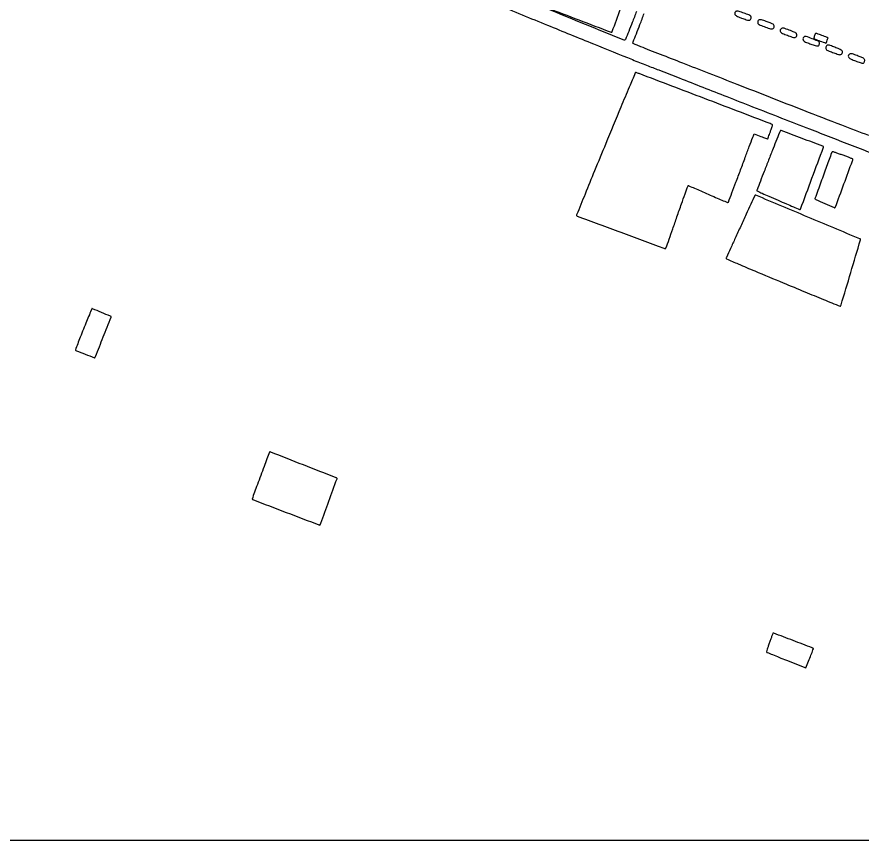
# Model space of a CAD drawing. Header units: metres. Extents: x 244 to 6504, y 133 to 4776.
# Drawn here: x 2420 to 3396, y 133 to 1086 of the extents above; entities that cross this region are included whole.
import ezdxf

# ---------------------------------------------------------------- set-up
doc = ezdxf.new("R2010")
doc.units = ezdxf.units.M
doc.header["$MEASUREMENT"] = 0

msp = doc.modelspace()

# ---------------------------------------------------------------- linework, layer by layer
for points in [[(2390.74, 4302.36, -0.000001), (2436.6, 4383.87, -0.253439)], [(5649.78, 2908.29, -0.000001), (5592.12, 2927.27, -0.000136)], [(2358.85, 2292.47, -0.000002), (2402.87, 2275.77, -0.000001), (2455, 2255.99, -0.000469)], [(2661.8, 3304.26, -0.000001), (2697.55, 3290.75, -0.000089)], [(2166.88, 2385.74, -0.000003), (2059.01, 2428.09, -0.099946)], [(2910.82, 2101.23, -0.000002), (2871.64, 2116.15, -0.08954)], [(3433.83, 1894.18, -0.000012), (3289.85, 1953, -0.000025)], [(2592.86, 1267.89, -0.000002), (2552.45, 1283.32, -0.105537)], [(2535.59, 1289.9, -0.000004), (2496.83, 1304.97, -0.000295)], [(3135.45, 1091.81, -0.000834), (3130.62, 1079.44, -0.001347), (3126.46, 1068.92, -0.000189), (3122.74, 1059.6, -0.097245), (3122.4, 1059.07, -0.306793), (3121.11, 1058.8, -0.000012), (2978.85, 1116.92, -0.000024), (2837.26, 1174.78, -0.126636)], [(2974.01, 1100.1, 0.000269), (3032.55, 1076.22, 0.000355), (3085.97, 1054.52, 0.000255), (3130.77, 1036.37, 0.003438), (3147.24, 1029.85, -0.000446), (3161.13, 1024.43, -0.000099), (3184.86, 1015.16, -0.000103), (3212.26, 1004.44, -0.0001), (3239.98, 993.59, 0.000244), (3269.69, 981.96, 0.000171), (3303.17, 968.89, 0.000173), (3335.23, 956.4, 0.000361), (3360.21, 946.7, -0.000339), (3409.45, 927.58, -0.000561)], [(3403.98, 948.57, -0.000373), (3372.8, 960.53, -0.001247), (3328.8, 977.58, -0.000262), (3251.9, 1007.64, 0.000055), (3219.49, 1020.33, 0.000066), (3188.93, 1032.28, 0.000056), (3163.16, 1042.35, 0.000429), (3151.01, 1047.09, -0.001871), (3140.42, 1051.25, -0.011139), (3134.95, 1053.57, -0.012393), (3131.64, 1055.15, -0.379759), (3131.33, 1055.94, -0.004099), (3131.65, 1056.77, -0.000016), (3135.33, 1066.26, -0.000081), (3139.5, 1077.02, -0.000051), (3144.38, 1089.59, -0.000779)]]:
    msp.add_lwpolyline(points, format="xyb")
at = {"linetype": 'ByBlock'}
msp.add_lwpolyline([(6503.77, 4771.63), (6503.77, 138.03, -0.414214), (6499.85, 134.12), (248.05, 134.12, -0.414214), (244.14, 138.03), (244.14, 4771.63, -0.414214), (248.05, 4775.55), (6499.85, 4775.55)], format="xyb", dxfattribs=at)
for points in [[(3047.25, 1148.17, 0.001654), (3039.33, 1127.19, 0.003845), (3033.56, 1111.39, 0.000744), (3028.96, 1098.41, 0.361463), (3029.24, 1097.64, 0.03965), (3032.13, 1096.26, 0.000134), (3068.68, 1082.34, 0.000023), (3106.41, 1067.99, 0.295413), (3106.88, 1068.09, 0.107586), (3107.46, 1069, 0.000082), (3117.19, 1095.11, 0.000038), (3127.01, 1121.49, 0.293417), (3126.92, 1121.92, 0.102981), (3126.6, 1122.13, 0.000008), (3097.1, 1133.73, 0.000312), (3070.97, 1144, 0.001025), (3053.7, 1150.73), (3048.93, 1152.58)], [(3249.55, 1091.4, 0.070161), (3249.2, 1090.83, 0.08071), (3249.04, 1090.21, 0.070295), (3249.07, 1089.51, 0.039207), (3249.3, 1088.68, 0.117227), (3249.95, 1087.7, 0.060232), (3251.14, 1086.81, 0.032559), (3253.18, 1085.82, 0.006892), (3256.87, 1084.38, 0.013554), (3262.35, 1082.5, 0.072309), (3265.46, 1082, 0.184092), (3267.17, 1082.62, 0.192557), (3268, 1084.21, 0.041111), (3268.01, 1085.04, 0.042793), (3267.89, 1085.86, 0.046676), (3267.65, 1086.53, 0.119164), (3267.34, 1086.94, 0.077112), (3265.5, 1087.99, 0.005116), (3259.77, 1090.1, 0.004957), (3253.98, 1092.11, 0.081061), (3251.97, 1092.43, 0.057514), (3251.31, 1092.36, 0.043573), (3250.61, 1092.13, 0.044561), (3249.99, 1091.8, 0.074126)], [(3275.66, 1080.74, 0.040312), (3275.54, 1080, 0.036374), (3275.53, 1079.21, 0.038288), (3275.63, 1078.51, 0.087468), (3275.83, 1078.02, 0.155775), (3277.06, 1076.99, 0.004965), (3283.17, 1074.54, 0.007254), (3289.16, 1072.32, 0.085467), (3291.6, 1071.9, 0.086203), (3292.84, 1072.11, 0.111201), (3293.8, 1072.73, 0.110992), (3294.41, 1073.7, 0.085632), (3294.63, 1074.93, 0.128507), (3294.29, 1076.23, 0.12411), (3293.36, 1077.21, 0.047352), (3291.35, 1078.23, 0.00518), (3286.5, 1080.09, 0.011647), (3281.27, 1081.9, 0.062454), (3278.32, 1082.45, 0.152355), (3276.61, 1082.02, 0.197435)], [(3302.61, 1071.93, 0.032462), (3301.63, 1070.81, 0.152188), (3301.33, 1070.02, 0.157463), (3301.55, 1069.21, 0.035462), (3302.41, 1068.06, 0.113012), (3304.23, 1066.73, 0.008916), (3309.8, 1064.46, 0.010414), (3315.41, 1062.41, 0.082261), (3318.14, 1061.96, 0.127187), (3319.42, 1062.3, 0.130057), (3320.38, 1063.21, 0.122095), (3320.79, 1064.53, 0.10432), (3320.58, 1065.97, 0.136392), (3319.98, 1066.8, 0.042548), (3318.7, 1067.65, 0.027828), (3316.66, 1068.64, 0.008435), (3313.46, 1069.9, 0.001941), (3306.95, 1072.31, 0.041528), (3304.97, 1072.86, 0.149139), (3303.78, 1072.72, 0.094928)], [(3341.05, 1063.87, 0.021623), (3340.78, 1062.79, 0.030105), (3340.63, 1061.8, 0.030373), (3340.61, 1061.01, 0.20854), (3340.78, 1060.67, 0.086924), (3341.77, 1060.08, 0.001408), (3347.85, 1057.77, 0.00052), (3354.23, 1055.39, 0.341614), (3354.57, 1055.49, 0.063197), (3354.98, 1056.27, 0.0039), (3355.88, 1058.74, 0.001261), (3356.82, 1061.4, 0.313627), (3356.76, 1061.63, 0.087135), (3355.91, 1062.11, 0.001026), (3349.82, 1064.29, 0.001055), (3343.74, 1066.43, 0.084397), (3342.74, 1066.6, 0.214412), (3342.35, 1066.42, 0.042883), (3341.88, 1065.8, 0.038368), (3341.43, 1064.91, 0.027513)], [(3329.6, 1062.84, 0.083087), (3329.14, 1062.63, 0.052697), (3328.68, 1062.25, 0.051293), (3328.31, 1061.77, 0.064817), (3328.07, 1061.26, 0.12341), (3327.95, 1059.42, 0.172582), (3328.77, 1058, 0.075516), (3330.94, 1056.66, 0.011148), (3335.74, 1054.75, 0.005527), (3340.84, 1052.91, 0.038128), (3343.41, 1052.23, 0.089148), (3345, 1052.22, 0.15433), (3346.16, 1052.82, 0.12209), (3346.75, 1053.79, 0.080378), (3346.93, 1055.08, 0.08155), (3346.69, 1056.35, 0.13359), (3346.07, 1057.24, 0.078159), (3344.9, 1057.94, 0.001503), (3338.33, 1060.54, 0.000662), (3331.46, 1063.23, 0.210041), (3330.89, 1063.21, -0.04076), (3330.78, 1063.17, -0.002497), (3330.44, 1063.07, -0.003703), (3330.04, 1062.96, -0.002732)], [(3355.4, 1052.64, 0.170178), (3354.55, 1051.63, 0.094179), (3354.25, 1050.02, 0.094821), (3354.57, 1048.43, 0.17546), (3355.44, 1047.46, 0.031709), (3358.17, 1046.21, 0.005641), (3363.44, 1044.27, 0.003357), (3368.92, 1042.36, 0.081461), (3370.51, 1042.09, 0.090876), (3371.7, 1042.31, 0.110376), (3372.64, 1042.93, 0.108429), (3373.25, 1043.9, 0.085211), (3373.46, 1045.12, 0.133696), (3373.09, 1046.45, 0.120085), (3372.09, 1047.48, 0.044757), (3369.93, 1048.59, 0.004759), (3364.67, 1050.64, 0.001979), (3359.42, 1052.62, 0.035871), (3357.7, 1053.12, 0.111142), (3356.59, 1053.11, 0.074259)], [(3381.12, 1042.37, 0.167102), (3380.22, 1040.53, 0.231032), (3380.81, 1038.81, 0.089294), (3383.37, 1037.03, 0.01645), (3388.69, 1034.8, 0.004785), (3391.43, 1033.79, 0.006573), (3393.92, 1032.93, 0.004387), (3396.01, 1032.26, 0.075319), (3396.72, 1032.15, 0.132867), (3397.8, 1032.44, 0.116371), (3398.64, 1033.25, 0.099598), (3399.12, 1034.46, 0.074514), (3399.17, 1035.9, 0.12092), (3398.76, 1037.02, 0.10553), (3397.85, 1037.89, 0.042025), (3396.01, 1038.82, 0.004802), (3391.67, 1040.53, 0.004801), (3386.29, 1042.54, 0.043564), (3383.86, 1043.18, 0.11309), (3382.36, 1043.1, 0.127616)], [(3099.97, 939.35, 0.000576), (3086.98, 907.75, 0.000951), (3076.08, 881.02, 0.000053), (3066.32, 856.92, 0.190079), (3066.31, 856.32, 0.215509), (3067.01, 855.63, 0.000038), (3117.23, 837, 0.00008), (3166.93, 818.57, 0.091185), (3169.1, 818.19, 0.313202), (3169.46, 818.45, 0.000264), (3173.24, 828.91, 0.002486), (3177.43, 840.68, 0.001503), (3182.28, 854.66, -0.001581), (3187.5, 869.71, -0.003498), (3191.6, 881.15, -0.000587), (3195.09, 890.63, -0.423003), (3195.53, 890.83, -0.007377), (3196.1, 890.59, -0.000029), (3202.54, 887.77, -0.000147), (3209.84, 884.56, -0.000093), (3218.36, 880.82, 0.0022), (3226.89, 877.12, 0.003541), (3234.2, 874.04, 0.00071), (3240.63, 871.4, 0.192997), (3241.22, 871.4, 0.209171), (3241.63, 871.81, 0.000284), (3245.82, 882.57, 0.002291), (3250.46, 894.69, 0.001402), (3255.83, 909.03, -0.000165), (3261.21, 923.49, -0.000254), (3265.88, 936.02, -0.000082), (3269.93, 946.86, -0.007303), (3270.56, 948.46), (3271.41, 950.55), (3279.14, 947.62, 0.002437), (3282.12, 946.51, 0.004015), (3284.64, 945.6, 0.000677), (3286.87, 944.82, 0.3232), (3287.01, 944.87, 0.070934), (3287.1, 945.02, 0.000182), (3287.99, 947.33, 0.00114), (3289, 949.93, 0.00071), (3290.17, 952.99, 0.005865), (3291.52, 956.68, 0.019327), (3292.29, 959.16, 0.021757), (3292.66, 960.85, 0.320262), (3292.42, 961.37, 0.035602), (3290.12, 962.44, 0.000017), (3214.06, 991.41, 0.000026), (3138.58, 1020.16, 0.02329), (3134.95, 1021.36, 0.375274), (3134.12, 1020.96, 0.000581), (3127.15, 1004.67, 0.002489), (3117.39, 981.46, 0.000481)], [(3288.17, 920.37, 0.000377), (3283.02, 907.16, 0.000607), (3278.66, 895.9, 0.000088), (3274.8, 885.9, 0.041127), (3274.6, 885.22, 0.345815), (3274.88, 884.65, 0.001865), (3280.8, 881.88, 0.005802), (3288.43, 878.44, 0.002187), (3299.18, 873.8, 0.000586), (3308.7, 869.75, 0.000956), (3316.79, 866.34, 0.000094), (3324.03, 863.3, 0.0995), (3324.37, 863.23, 0.313103), (3324.98, 863.66, 0.000067), (3338.29, 899.36, 0.000069), (3351.59, 935.06, 0.293496), (3351.43, 935.83, 0.10591), (3350.77, 936.25, 0.000049), (3326.75, 945.38, 0.000057), (3302.79, 954.48, 0.090477), (3301.9, 954.65, 0.306993), (3301.71, 954.52, 0.000079), (3297.72, 944.58, 0.001355), (3293.33, 933.51, 0.000816)], [(3360.97, 928.72, 0.001927), (3355.18, 913.01, 0.001264), (3348.62, 894.88, 0.000051), (3341.76, 875.77, 0.29019), (3341.84, 875.42, 0.091275), (3342.61, 874.89, 0.0003), (3353.21, 870.14, 0.000264), (3363.86, 865.39, 0.105148), (3364.67, 865.22, 0.313945), (3365.17, 865.57, 0.000079), (3375.21, 892.76, 0.000213), (3385.04, 919.4, 0.088436), (3385.38, 921.33, 0.303243), (3385.16, 921.66, 0.002457), (3382.12, 922.9, 0.00764), (3378.54, 924.28, 0.004711), (3374.28, 925.8, -0.000215), (3369.97, 927.3, -0.000322), (3366.21, 928.61, -0.000131), (3362.98, 929.74, -0.007069), (3362.37, 929.96, 0.183598), (3362.01, 929.96, 0.091569), (3361.62, 929.72, 0.071077), (3361.25, 929.29, 0.050768)], [(3255.9, 843.86, 0.000425), (3249.57, 830.01, 0.000683), (3244.2, 818.19, 0.000107), (3239.45, 807.69, 0.04281), (3239.18, 806.93, 0.368898), (3239.56, 806.16, 0.000716), (3253.14, 800.26, 0.002912), (3272.14, 792.19, 0.000638), (3304.9, 778.53, 0.000406), (3330.21, 768.04, 0.000675), (3351.55, 759.25, 0.000019), (3370.87, 751.32, 0.317761), (3371.09, 751.37, 0.110223), (3371.94, 752.89, 0.000111), (3383.1, 790.29, 0.000053), (3394.38, 828.12, 0.282788), (3394.19, 828.83, 0.090521), (3393.4, 829.34, 0.000009), (3333.44, 854.48, 0.000009), (3273.43, 879.63, 0.09955), (3272.6, 879.79, 0.291848), (3272.46, 879.71, 0.00003), (3267.6, 869.24, 0.000816), (3262.23, 857.64, 0.000491)], [(2496.43, 724.81, 0.001382), (2492.78, 715.65, 0.002286), (2489.76, 707.9, 0.000224), (2487.09, 700.98, 0.311637), (2487.16, 700.72, 0.088059), (2488.24, 700.05, 0.000597), (2498.48, 696, 0.000229), (2509.05, 691.84, 0.298358), (2509.47, 691.93, 0.102164), (2510.39, 693.32, 0.000245), (2519.33, 715.87, 0.000106), (2528.43, 738.85, 0.299352), (2528.3, 739.46, 0.097806), (2527.66, 739.89, 0.00023), (2517.3, 744.19, 0.000217), (2506.91, 748.5, 0.104518), (2506.2, 748.63, 0.297636), (2506.09, 748.55, 0.000052), (2503.25, 741.63, 0.001093), (2500.11, 733.94, 0.000658)], [(2701.24, 555.76, 0.00068), (2697.37, 545.31, 0.001131), (2694.15, 536.49, 0.000053), (2691.26, 528.53, 0.349207), (2691.3, 528.4, 0.052504), (2692.14, 527.98, 0.000014), (2730.67, 513.24, 0.000003), (2769.54, 498.38, 0.354377), (2769.69, 498.43, 0.056444), (2770.79, 500.64, 0.000239), (2779.97, 525.97, 0.000059), (2789.43, 552.13, 0.299458), (2789.3, 552.64, 0.095329), (2788.44, 553.19, 0.000031), (2750.62, 568.01, 0.00003), (2712.79, 582.84, 0.098817), (2711.81, 583.02, 0.303674), (2711.56, 582.84, 0.000222), (2708.52, 575.01, 0.002265), (2705.15, 566.21, 0.00137)], [(3289.2, 362.93, 0.004739), (3287.79, 358.78, 0.007619), (3286.67, 355.2, 0.002537), (3285.78, 352.13, 0.276489), (3285.89, 351.73, 0.094747), (3286.3, 351.46, 0.00024), (3292.79, 348.78, 0.001502), (3300.13, 345.79, 0.000934), (3308.75, 342.33), (3331.16, 333.37), (3332.04, 335.48, 0.003273), (3335.2, 343.24, 0.005361), (3337.77, 349.85, 0.001162), (3339.93, 355.64, 0.357629), (3339.78, 356.08, 0.047005), (3338.53, 356.69, 0.000083), (3316.51, 365.08, 0.000044), (3294.19, 373.57, 0.091107), (3293.47, 373.7, 0.305563), (3293.2, 373.52, 0.00172), (3292.01, 370.54, 0.006374), (3290.68, 367.06, 0.003911)]]:
    msp.add_lwpolyline(points, format="xyb", close=True)

doc.saveas('drawing.dxf')
